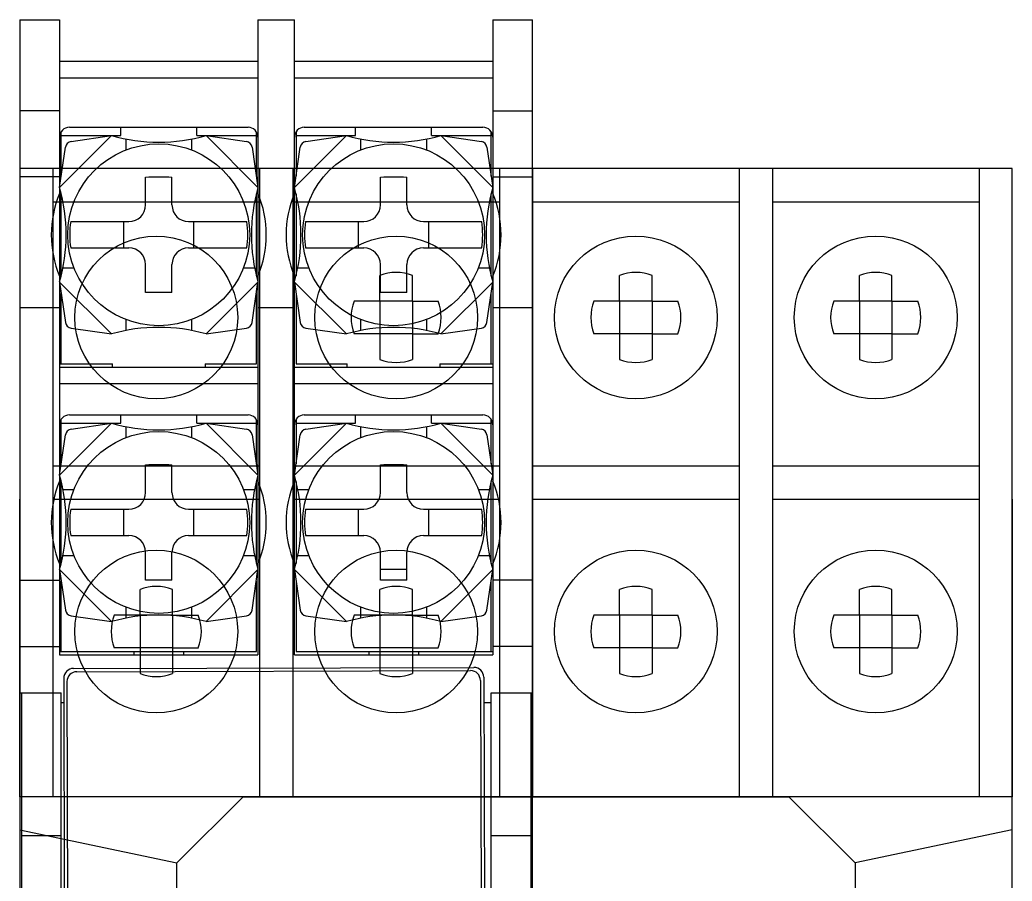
# Model space of a CAD drawing. Header units: millimetres. Extents: x -208796 to -83323, y 30910 to 103951.
# Drawn here: x -100320.46 to -100290.46, y 36317.47 to 36343.52 of the extents above; entities that cross this region are included whole.
import ezdxf

# ---------------------------------------------------------------- set-up
doc = ezdxf.new("R2010")
doc.units = ezdxf.units.MM
doc.header["$LTSCALE"] = 3
doc.linetypes.add('SOLID', pattern=[0])
doc.layers.add('Layer1', color=7, linetype='Continuous', lineweight=30)
doc.layers.add('LAYER1$C$L1', color=3, linetype='SOLID')

# ---------------------------------------------------------------- blocks, each defined once
blk = doc.blocks.new('*U104')
for p, q in [((-8433.686, 41763.298), (-8433.686, 41744.298)), ((-8427.436, 41763.298), (-8427.436, 41744.298)), ((-8426.436, 41763.298), (-8426.436, 41744.298)), ((-8420.186, 41763.298), (-8420.186, 41744.298)), ((-8419.186, 41763.298), (-8419.186, 41744.298)), ((-8412.936, 41763.298), (-8412.936, 41744.298)), ((-8411.936, 41763.298), (-8411.936, 41744.298)), ((-8405.686, 41763.298), (-8405.686, 41744.298)), ((-8427.436, 41754.298), (-8433.686, 41754.298)), ((-8420.186, 41754.298), (-8426.436, 41754.298)), ((-8412.936, 41754.298), (-8419.186, 41754.298)), ((-8405.686, 41754.298), (-8411.936, 41754.298)), ((-8404.686, 41744.298), (-8434.686, 41744.298))]:
    blk.add_line(p, q)
at = {"color": 251, "linetype": 'Continuous'}
for p, q in [((-8423.803, 41759.29), (-8423.803, 41760.069)), ((-8422.819, 41759.29), (-8422.819, 41760.069)), ((-8416.553, 41759.29), (-8416.553, 41760.069)), ((-8415.569, 41759.29), (-8415.569, 41760.069)), ((-8409.303, 41759.29), (-8409.303, 41760.069)), ((-8408.319, 41759.29), (-8408.319, 41760.069)), ((-8423.803, 41759.29), (-8424.582, 41759.29)), ((-8422.819, 41759.29), (-8423.803, 41759.29)), ((-8423.803, 41759.29), (-8423.803, 41758.305)), ((-8422.819, 41759.29), (-8422.039, 41759.29)), ((-8422.819, 41759.29), (-8422.819, 41758.305)), ((-8416.553, 41759.29), (-8417.332, 41759.29)), ((-8415.569, 41759.29), (-8416.553, 41759.29)), ((-8416.553, 41759.29), (-8416.553, 41758.305)), ((-8415.569, 41759.29), (-8414.789, 41759.29)), ((-8415.569, 41759.29), (-8415.569, 41758.305)), ((-8409.303, 41759.29), (-8410.082, 41759.29)), ((-8408.319, 41759.29), (-8409.303, 41759.29)), ((-8409.303, 41759.29), (-8409.303, 41758.305)), ((-8408.319, 41759.29), (-8407.539, 41759.29)), ((-8408.319, 41759.29), (-8408.319, 41758.305)), ((-8423.803, 41758.305), (-8424.582, 41758.305)), ((-8422.819, 41758.305), (-8423.803, 41758.305)), ((-8423.803, 41758.305), (-8423.803, 41757.526)), ((-8422.819, 41758.305), (-8422.819, 41757.526)), ((-8422.819, 41758.305), (-8422.039, 41758.305)), ((-8416.553, 41758.305), (-8417.332, 41758.305)), ((-8415.569, 41758.305), (-8416.553, 41758.305)), ((-8416.553, 41758.305), (-8416.553, 41757.526)), ((-8415.569, 41758.305), (-8415.569, 41757.526)), ((-8415.569, 41758.305), (-8414.789, 41758.305)), ((-8409.303, 41758.305), (-8410.082, 41758.305)), ((-8409.303, 41758.305), (-8409.303, 41757.526)), ((-8408.319, 41758.305), (-8409.303, 41758.305)), ((-8408.319, 41758.305), (-8407.539, 41758.305)), ((-8408.319, 41758.305), (-8408.319, 41757.526)), ((-8431.053, 41749.79), (-8431.053, 41750.569)), ((-8430.069, 41749.79), (-8430.069, 41750.569)), ((-8423.803, 41749.79), (-8423.803, 41750.569)), ((-8422.819, 41749.79), (-8422.819, 41750.569)), ((-8416.553, 41749.79), (-8416.553, 41750.569)), ((-8415.569, 41749.79), (-8415.569, 41750.569)), ((-8409.303, 41749.79), (-8409.303, 41750.569)), ((-8408.319, 41749.79), (-8408.319, 41750.569)), ((-8431.053, 41749.79), (-8431.832, 41749.79)), ((-8431.053, 41749.79), (-8431.053, 41748.805)), ((-8430.069, 41749.79), (-8431.053, 41749.79)), ((-8430.069, 41749.79), (-8429.289, 41749.79)), ((-8430.069, 41749.79), (-8430.069, 41748.805)), ((-8423.803, 41749.79), (-8424.582, 41749.79)), ((-8422.819, 41749.79), (-8423.803, 41749.79)), ((-8423.803, 41749.79), (-8423.803, 41748.805)), ((-8422.819, 41749.79), (-8422.039, 41749.79)), ((-8422.819, 41749.79), (-8422.819, 41748.805)), ((-8416.553, 41749.79), (-8417.332, 41749.79)), ((-8415.569, 41749.79), (-8416.553, 41749.79)), ((-8416.553, 41749.79), (-8416.553, 41748.805)), ((-8415.569, 41749.79), (-8414.789, 41749.79)), ((-8415.569, 41749.79), (-8415.569, 41748.805)), ((-8409.303, 41749.79), (-8410.082, 41749.79)), ((-8409.303, 41749.79), (-8409.303, 41748.805)), ((-8408.319, 41749.79), (-8409.303, 41749.79)), ((-8408.319, 41749.79), (-8407.539, 41749.79)), ((-8408.319, 41749.79), (-8408.319, 41748.805)), ((-8431.053, 41748.805), (-8431.832, 41748.805)), ((-8431.053, 41748.805), (-8431.053, 41748.026)), ((-8430.069, 41748.805), (-8431.053, 41748.805)), ((-8430.069, 41748.805), (-8430.069, 41748.026)), ((-8430.069, 41748.805), (-8429.289, 41748.805)), ((-8423.803, 41748.805), (-8424.582, 41748.805)), ((-8422.819, 41748.805), (-8423.803, 41748.805)), ((-8423.803, 41748.805), (-8423.803, 41748.026)), ((-8422.819, 41748.805), (-8422.819, 41748.026)), ((-8422.819, 41748.805), (-8422.039, 41748.805)), ((-8416.553, 41748.805), (-8417.332, 41748.805)), ((-8415.569, 41748.805), (-8416.553, 41748.805)), ((-8416.553, 41748.805), (-8416.553, 41748.026)), ((-8415.569, 41748.805), (-8415.569, 41748.026)), ((-8415.569, 41748.805), (-8414.789, 41748.805)), ((-8409.303, 41748.805), (-8410.082, 41748.805)), ((-8409.303, 41748.805), (-8409.303, 41748.026)), ((-8408.319, 41748.805), (-8409.303, 41748.805)), ((-8408.319, 41748.805), (-8407.539, 41748.805)), ((-8408.319, 41748.805), (-8408.319, 41748.026))]:
    blk.add_line(p, q, dxfattribs=at)
at = {"color": 4}
for p, q in [((-8434.686, 41743.298), (-8429.936, 41742.298)), ((-8404.686, 41743.298), (-8409.436, 41742.298))]:
    blk.add_line(p, q, dxfattribs=at)
for points in [[(-8404.686, 41734.298), (-8404.686, 41763.298), (-8434.686, 41763.298), (-8434.686, 41734.298)], [(-8433.686, 41762.298), (-8427.436, 41762.298)], [(-8426.436, 41762.298), (-8420.186, 41762.298)], [(-8419.186, 41762.298), (-8412.936, 41762.298)], [(-8411.936, 41762.298), (-8405.686, 41762.298)], [(-8404.686, 41753.298), (-8404.686, 41744.298), (-8434.686, 41744.298), (-8434.686, 41753.298)], [(-8433.686, 41753.298), (-8427.436, 41753.298)], [(-8426.436, 41753.298), (-8420.186, 41753.298)], [(-8419.186, 41753.298), (-8412.936, 41753.298)], [(-8411.936, 41753.298), (-8405.686, 41753.298)]]:
    blk.add_lwpolyline(points)
blk.add_lwpolyline([(-8427.936, 41744.298), (-8411.436, 41744.298), (-8409.436, 41742.298), (-8409.436, 41722.298), (-8411.436, 41720.298), (-8427.936, 41720.298), (-8429.936, 41722.298), (-8429.936, 41742.298)], close=True, dxfattribs=at)
at = {"color": 251, "linetype": 'Continuous'}
for centre in [(-8430.561, 41758.798), (-8423.311, 41758.798), (-8416.061, 41758.798), (-8408.811, 41758.798), (-8430.561, 41749.298), (-8423.311, 41749.298), (-8416.061, 41749.298), (-8408.811, 41749.298)]:
    blk.add_circle(centre, 2.461, dxfattribs=at)
for centre, start, end in [((-8423.311, 41758.798), 68.8377, 111.1623), ((-8416.061, 41758.798), 68.8377, 111.1623), ((-8408.811, 41758.798), 68.8377, 111.1623), ((-8423.311, 41758.798), 158.8377, 201.1623), ((-8423.311, 41758.798), 338.8377, 21.1623), ((-8416.061, 41758.798), 158.8377, 201.1623), ((-8416.061, 41758.798), 338.8377, 21.1623), ((-8408.811, 41758.798), 158.8377, 201.1623), ((-8408.811, 41758.798), 338.8377, 21.1623), ((-8423.311, 41758.798), 248.8377, 291.1623), ((-8416.061, 41758.798), 248.8377, 291.1623), ((-8408.811, 41758.798), 248.8377, 291.1623), ((-8430.561, 41749.298), 68.8377, 111.1623), ((-8423.311, 41749.298), 68.8377, 111.1623), ((-8416.061, 41749.298), 68.8377, 111.1623), ((-8408.811, 41749.298), 68.8377, 111.1623), ((-8430.561, 41749.298), 158.8377, 201.1623), ((-8430.561, 41749.298), 338.8377, 21.1623), ((-8423.311, 41749.298), 158.8377, 201.1623), ((-8423.311, 41749.298), 338.8377, 21.1623), ((-8416.061, 41749.298), 158.8377, 201.1623), ((-8416.061, 41749.298), 338.8377, 21.1623), ((-8408.811, 41749.298), 158.8377, 201.1623), ((-8408.811, 41749.298), 338.8377, 21.1623), ((-8430.561, 41749.298), 248.8377, 291.1623), ((-8423.311, 41749.298), 248.8377, 291.1623), ((-8416.061, 41749.298), 248.8377, 291.1623), ((-8408.811, 41749.298), 248.8377, 291.1623)]:
    blk.add_arc(centre, 1.363, start, end, dxfattribs=at)
at = {"layer": 'Layer1'}
for p, q in [((-8434.686, 41767.798), (-8433.486, 41767.798)), ((-8434.686, 41767.798), (-8434.686, 41696.798)), ((-8433.486, 41767.798), (-8433.486, 41748.598)), ((-8427.486, 41767.798), (-8426.386, 41767.798)), ((-8427.486, 41767.798), (-8427.486, 41748.598)), ((-8426.386, 41748.598), (-8426.386, 41767.798)), ((-8420.386, 41767.798), (-8420.386, 41748.598)), ((-8420.386, 41767.798), (-8419.186, 41767.798)), ((-8419.186, 41696.798), (-8419.186, 41767.798)), ((-8433.486, 41766.548), (-8427.486, 41766.548)), ((-8426.386, 41766.548), (-8420.386, 41766.548)), ((-8433.486, 41766.048), (-8427.486, 41766.048)), ((-8426.386, 41766.048), (-8420.386, 41766.048)), ((-8433.486, 41765.048), (-8434.686, 41765.048)), ((-8420.386, 41765.048), (-8419.186, 41765.048)), ((-8433.486, 41763.048), (-8434.686, 41763.048)), ((-8420.386, 41763.048), (-8419.186, 41763.048)), ((-8433.436, 41757.398), (-8433.436, 41759.526)), ((-8427.536, 41757.398), (-8427.536, 41759.526)), ((-8426.336, 41759.526), (-8426.336, 41757.398)), ((-8420.436, 41757.398), (-8420.436, 41759.526)), ((-8434.686, 41759.098), (-8433.486, 41759.098)), ((-8420.386, 41759.098), (-8419.186, 41759.098)), ((-8433.461, 41757.398), (-8431.886, 41757.398)), ((-8431.886, 41757.298), (-8431.886, 41757.398)), ((-8429.086, 41757.398), (-8427.536, 41757.398)), ((-8429.086, 41757.398), (-8429.086, 41757.298)), ((-8426.336, 41757.398), (-8424.786, 41757.398)), ((-8424.786, 41757.298), (-8424.786, 41757.398)), ((-8421.986, 41757.398), (-8421.986, 41757.298)), ((-8421.986, 41757.398), (-8420.411, 41757.398)), ((-8433.486, 41757.298), (-8427.486, 41757.298)), ((-8426.386, 41757.298), (-8420.386, 41757.298)), ((-8433.486, 41756.798), (-8427.486, 41756.798)), ((-8426.386, 41756.798), (-8420.386, 41756.798)), ((-8434.686, 41750.848), (-8433.486, 41750.848)), ((-8433.436, 41748.698), (-8433.436, 41750.826)), ((-8427.536, 41748.698), (-8427.536, 41750.826)), ((-8426.336, 41750.826), (-8426.336, 41748.698)), ((-8420.436, 41748.698), (-8420.436, 41750.826)), ((-8419.186, 41750.848), (-8420.386, 41750.848)), ((-8434.686, 41748.848), (-8433.486, 41748.848)), ((-8433.461, 41748.698), (-8427.536, 41748.698)), ((-8431.236, 41748.698), (-8431.236, 41748.598)), ((-8429.736, 41748.698), (-8429.736, 41748.598)), ((-8426.336, 41748.698), (-8420.411, 41748.698)), ((-8424.136, 41748.698), (-8424.136, 41748.598)), ((-8422.636, 41748.698), (-8422.636, 41748.598)), ((-8419.186, 41748.848), (-8420.386, 41748.848)), ((-8433.486, 41748.598), (-8427.486, 41748.598)), ((-8426.386, 41748.598), (-8420.386, 41748.598)), ((-8434.686, 41747.448), (-8433.436, 41747.448)), ((-8434.636, 41747.448), (-8434.636, 41741.198)), ((-8433.436, 41727.498), (-8433.436, 41747.448)), ((-8420.436, 41747.448), (-8419.186, 41747.448)), ((-8420.436, 41727.498), (-8420.436, 41747.448)), ((-8419.236, 41747.448), (-8419.236, 41741.198)), ((-8433.436, 41747.148), (-8433.358, 41747.148)), ((-8420.658, 41747.148), (-8420.436, 41747.148)), ((-8434.636, 41743.127), (-8433.436, 41743.127)), ((-8420.436, 41743.127), (-8419.236, 41743.127))]:
    blk.add_line(p, q, dxfattribs=at)
at = {"layer": 'Layer1', "color": 251}
for p, q in [((-8433.186, 41764.548), (-8427.786, 41764.548)), ((-8431.636, 41764.298), (-8431.636, 41764.548)), ((-8429.336, 41764.298), (-8429.336, 41764.548)), ((-8426.086, 41764.548), (-8420.686, 41764.548)), ((-8424.536, 41764.298), (-8424.536, 41764.548)), ((-8422.236, 41764.298), (-8422.236, 41764.548)), ((-8433.486, 41762.726), (-8431.914, 41764.298)), ((-8433.436, 41763.069), (-8433.436, 41764.413)), ((-8433.436, 41764.298), (-8431.636, 41764.298)), ((-8433.138, 41764.119), (-8431.914, 41764.298)), ((-8429.336, 41764.298), (-8427.536, 41764.298)), ((-8429.057, 41764.298), (-8427.833, 41764.119)), ((-8429.057, 41764.298), (-8427.486, 41762.726)), ((-8427.536, 41763.069), (-8427.536, 41764.413)), ((-8426.386, 41762.726), (-8424.814, 41764.298)), ((-8426.336, 41764.413), (-8426.336, 41763.069)), ((-8426.336, 41764.298), (-8424.536, 41764.298)), ((-8426.038, 41764.119), (-8424.814, 41764.298)), ((-8422.236, 41764.298), (-8420.436, 41764.298)), ((-8421.957, 41764.298), (-8420.386, 41762.726)), ((-8421.957, 41764.298), (-8420.733, 41764.119)), ((-8420.436, 41763.069), (-8420.436, 41764.413)), ((-8433.486, 41762.726), (-8433.307, 41763.95)), ((-8431.486, 41764.195), (-8431.486, 41763.859)), ((-8429.486, 41763.859), (-8429.486, 41764.195)), ((-8427.664, 41763.95), (-8427.486, 41762.726)), ((-8426.386, 41762.726), (-8426.207, 41763.95)), ((-8424.386, 41764.195), (-8424.386, 41763.859)), ((-8422.386, 41763.859), (-8422.386, 41764.195)), ((-8420.564, 41763.95), (-8420.386, 41762.726)), ((-8430.886, 41762.198), (-8430.886, 41763.042)), ((-8430.086, 41762.198), (-8430.086, 41763.042)), ((-8423.786, 41762.198), (-8423.786, 41763.042)), ((-8422.986, 41762.198), (-8422.986, 41763.042)), ((-8433.436, 41760.058), (-8433.436, 41762.537)), ((-8427.536, 41760.058), (-8427.536, 41762.537)), ((-8426.336, 41762.537), (-8426.336, 41760.058)), ((-8420.436, 41760.058), (-8420.436, 41762.537)), ((-8433.383, 41762.298), (-8433.047, 41762.298)), ((-8427.924, 41762.298), (-8427.589, 41762.298)), ((-8426.283, 41762.298), (-8425.947, 41762.298)), ((-8420.824, 41762.298), (-8420.489, 41762.298)), ((-8433.149, 41761.698), (-8431.386, 41761.698)), ((-8431.547, 41760.898), (-8431.547, 41761.698)), ((-8429.586, 41761.698), (-8427.822, 41761.698)), ((-8429.425, 41760.898), (-8429.425, 41761.698)), ((-8426.049, 41761.698), (-8424.286, 41761.698)), ((-8424.447, 41760.898), (-8424.447, 41761.698)), ((-8422.486, 41761.698), (-8420.722, 41761.698)), ((-8422.325, 41760.898), (-8422.325, 41761.698)), ((-8433.149, 41760.898), (-8431.386, 41760.898)), ((-8429.586, 41760.898), (-8427.822, 41760.898)), ((-8426.049, 41760.898), (-8424.286, 41760.898)), ((-8422.486, 41760.898), (-8420.722, 41760.898)), ((-8430.886, 41759.553), (-8430.886, 41760.398)), ((-8430.086, 41759.553), (-8430.086, 41760.398)), ((-8423.786, 41759.553), (-8423.786, 41760.398)), ((-8422.986, 41759.553), (-8422.986, 41760.398)), ((-8433.383, 41760.298), (-8433.047, 41760.298)), ((-8427.924, 41760.298), (-8427.589, 41760.298)), ((-8426.283, 41760.298), (-8425.947, 41760.298)), ((-8420.824, 41760.298), (-8420.489, 41760.298)), ((-8433.486, 41759.869), (-8433.307, 41758.645)), ((-8433.486, 41759.869), (-8431.914, 41758.298)), ((-8429.057, 41758.298), (-8427.486, 41759.869)), ((-8427.664, 41758.645), (-8427.486, 41759.869)), ((-8426.386, 41759.869), (-8424.814, 41758.298)), ((-8426.386, 41759.869), (-8426.207, 41758.645)), ((-8421.957, 41758.298), (-8420.386, 41759.869)), ((-8420.564, 41758.645), (-8420.386, 41759.869)), ((-8427.486, 41759.098), (-8426.386, 41759.098)), ((-8431.486, 41758.736), (-8431.486, 41758.4)), ((-8429.486, 41758.4), (-8429.486, 41758.736)), ((-8424.386, 41758.736), (-8424.386, 41758.4)), ((-8422.386, 41758.4), (-8422.386, 41758.736)), ((-8433.138, 41758.476), (-8431.914, 41758.298)), ((-8429.057, 41758.298), (-8427.833, 41758.476)), ((-8426.038, 41758.476), (-8424.814, 41758.298)), ((-8421.957, 41758.298), (-8420.733, 41758.476)), ((-8433.186, 41755.848), (-8427.786, 41755.848)), ((-8431.636, 41755.598), (-8431.636, 41755.848)), ((-8429.336, 41755.598), (-8429.336, 41755.848)), ((-8426.086, 41755.848), (-8420.686, 41755.848)), ((-8424.536, 41755.598), (-8424.536, 41755.848)), ((-8422.236, 41755.598), (-8422.236, 41755.848)), ((-8433.486, 41754.026), (-8431.914, 41755.598)), ((-8433.436, 41754.369), (-8433.436, 41755.713)), ((-8433.436, 41755.598), (-8431.636, 41755.598)), ((-8433.138, 41755.419), (-8431.914, 41755.598)), ((-8429.336, 41755.598), (-8427.536, 41755.598)), ((-8429.057, 41755.598), (-8427.486, 41754.026)), ((-8429.057, 41755.598), (-8427.833, 41755.419)), ((-8427.536, 41754.369), (-8427.536, 41755.713)), ((-8426.386, 41754.026), (-8424.814, 41755.598)), ((-8426.336, 41755.713), (-8426.336, 41754.369)), ((-8426.336, 41755.598), (-8424.536, 41755.598)), ((-8426.038, 41755.419), (-8424.814, 41755.598)), ((-8422.236, 41755.598), (-8420.436, 41755.598)), ((-8421.957, 41755.598), (-8420.733, 41755.419)), ((-8421.957, 41755.598), (-8420.386, 41754.026)), ((-8420.436, 41754.369), (-8420.436, 41755.713)), ((-8433.486, 41754.026), (-8433.307, 41755.25)), ((-8431.486, 41755.495), (-8431.486, 41755.159)), ((-8429.486, 41755.159), (-8429.486, 41755.495)), ((-8427.664, 41755.25), (-8427.486, 41754.026)), ((-8426.386, 41754.026), (-8426.207, 41755.25)), ((-8424.386, 41755.495), (-8424.386, 41755.159)), ((-8422.386, 41755.159), (-8422.386, 41755.495)), ((-8420.564, 41755.25), (-8420.386, 41754.026)), ((-8430.886, 41753.498), (-8430.886, 41754.342)), ((-8430.086, 41753.498), (-8430.086, 41754.342)), ((-8423.786, 41753.498), (-8423.786, 41754.342)), ((-8422.986, 41753.498), (-8422.986, 41754.342)), ((-8433.436, 41751.358), (-8433.436, 41753.837)), ((-8427.536, 41751.358), (-8427.536, 41753.837)), ((-8426.336, 41753.837), (-8426.336, 41751.358)), ((-8420.436, 41751.358), (-8420.436, 41753.837)), ((-8433.383, 41753.598), (-8433.047, 41753.598)), ((-8427.924, 41753.598), (-8427.589, 41753.598)), ((-8426.283, 41753.598), (-8425.947, 41753.598)), ((-8420.824, 41753.598), (-8420.489, 41753.598)), ((-8433.149, 41752.998), (-8431.386, 41752.998)), ((-8431.547, 41752.198), (-8431.547, 41752.998)), ((-8429.586, 41752.998), (-8427.822, 41752.998)), ((-8429.425, 41752.198), (-8429.425, 41752.998)), ((-8426.049, 41752.998), (-8424.286, 41752.998)), ((-8424.447, 41752.198), (-8424.447, 41752.998)), ((-8422.486, 41752.998), (-8420.722, 41752.998)), ((-8422.325, 41752.198), (-8422.325, 41752.998)), ((-8433.149, 41752.198), (-8431.386, 41752.198)), ((-8429.586, 41752.198), (-8427.822, 41752.198)), ((-8426.049, 41752.198), (-8424.286, 41752.198)), ((-8422.486, 41752.198), (-8420.722, 41752.198)), ((-8430.886, 41750.853), (-8430.886, 41751.698)), ((-8430.086, 41750.853), (-8430.086, 41751.698)), ((-8423.786, 41750.853), (-8423.786, 41751.698)), ((-8422.986, 41750.853), (-8422.986, 41751.698)), ((-8433.383, 41751.598), (-8433.047, 41751.598)), ((-8427.924, 41751.598), (-8427.589, 41751.598)), ((-8426.283, 41751.598), (-8425.947, 41751.598)), ((-8420.824, 41751.598), (-8420.489, 41751.598)), ((-8433.486, 41751.169), (-8433.307, 41749.945)), ((-8433.486, 41751.169), (-8431.914, 41749.598)), ((-8429.057, 41749.598), (-8427.486, 41751.169)), ((-8427.664, 41749.945), (-8427.486, 41751.169)), ((-8426.386, 41751.169), (-8424.814, 41749.598)), ((-8426.386, 41751.169), (-8426.207, 41749.945)), ((-8423.786, 41751.186), (-8422.986, 41751.186)), ((-8421.957, 41749.598), (-8420.386, 41751.169)), ((-8420.564, 41749.945), (-8420.386, 41751.169)), ((-8431.486, 41750.036), (-8431.486, 41749.7)), ((-8429.486, 41749.7), (-8429.486, 41750.036)), ((-8424.386, 41750.036), (-8424.386, 41749.7)), ((-8422.386, 41749.7), (-8422.386, 41750.036)), ((-8433.138, 41749.776), (-8431.914, 41749.598)), ((-8429.057, 41749.598), (-8427.833, 41749.776)), ((-8426.038, 41749.776), (-8424.814, 41749.598)), ((-8421.957, 41749.598), (-8420.733, 41749.776))]:
    blk.add_line(p, q, dxfattribs=at)
for points in [[(-8430.886, 41763.042), (-8430.786, 41763.045), (-8430.686, 41763.046), (-8430.586, 41763.047), (-8430.486, 41763.048), (-8430.386, 41763.047), (-8430.286, 41763.046), (-8430.186, 41763.045), (-8430.086, 41763.042)], [(-8423.786, 41763.042), (-8423.686, 41763.045), (-8423.586, 41763.046), (-8423.486, 41763.047), (-8423.386, 41763.048), (-8423.286, 41763.047), (-8423.186, 41763.046), (-8423.086, 41763.045), (-8422.986, 41763.042)], [(-8430.086, 41759.553), (-8430.186, 41759.55), (-8430.286, 41759.549), (-8430.386, 41759.548), (-8430.486, 41759.548), (-8430.586, 41759.548), (-8430.686, 41759.549), (-8430.786, 41759.55), (-8430.886, 41759.553)], [(-8422.986, 41759.553), (-8423.086, 41759.55), (-8423.186, 41759.549), (-8423.286, 41759.548), (-8423.386, 41759.548), (-8423.486, 41759.548), (-8423.586, 41759.549), (-8423.686, 41759.55), (-8423.786, 41759.553)], [(-8430.886, 41754.342), (-8430.786, 41754.345), (-8430.686, 41754.346), (-8430.586, 41754.347), (-8430.486, 41754.348), (-8430.386, 41754.347), (-8430.286, 41754.346), (-8430.186, 41754.345), (-8430.086, 41754.342)], [(-8423.786, 41754.342), (-8423.686, 41754.345), (-8423.586, 41754.346), (-8423.486, 41754.347), (-8423.386, 41754.348), (-8423.286, 41754.347), (-8423.186, 41754.346), (-8423.086, 41754.345), (-8422.986, 41754.342)], [(-8430.086, 41750.853), (-8430.186, 41750.85), (-8430.286, 41750.849), (-8430.386, 41750.848), (-8430.486, 41750.848), (-8430.586, 41750.848), (-8430.686, 41750.849), (-8430.786, 41750.85), (-8430.886, 41750.853)], [(-8422.986, 41750.853), (-8423.086, 41750.85), (-8423.186, 41750.849), (-8423.286, 41750.848), (-8423.386, 41750.848), (-8423.486, 41750.848), (-8423.586, 41750.849), (-8423.686, 41750.85), (-8423.786, 41750.853)]]:
    blk.add_lwpolyline(points, dxfattribs=at)
for centre in [(-8430.486, 41761.298), (-8423.386, 41761.298), (-8430.486, 41752.598), (-8423.386, 41752.598)]:
    blk.add_circle(centre, 2.75, dxfattribs=at)
for centre, radius, start, end in [((-8433.186, 41764.248), 0.3, 90, 180), ((-8427.786, 41764.248), 0.3, 0, 90), ((-8426.086, 41764.248), 0.3, 90, 180), ((-8420.686, 41764.248), 0.3, 0, 90), ((-8430.486, 41769.298), 5.2, 254.0576, 285.9424), ((-8423.386, 41769.298), 5.2, 254.0576, 285.9424), ((-8433.109, 41763.921), 0.2, 98.2954, 171.7046), ((-8427.862, 41763.921), 0.2, 8.2954, 81.7046), ((-8426.009, 41763.921), 0.2, 98.2954, 171.7046), ((-8420.762, 41763.921), 0.2, 8.2954, 81.7046), ((-8438.486, 41761.298), 5.2, 344.0576, 15.9424), ((-8422.486, 41761.298), 5.2, 164.0576, 195.9424), ((-8431.386, 41761.298), 5.2, 344.0576, 15.9424), ((-8415.386, 41761.298), 5.2, 164.0576, 195.9424), ((-8430.486, 41761.298), 3.25, 157.3801, 202.6199), ((-8430.486, 41761.298), 3.25, 337.3801, 22.6199), ((-8423.386, 41761.298), 3.25, 157.3801, 202.6199), ((-8423.386, 41761.298), 3.25, 337.3801, 22.6199), ((-8431.386, 41762.198), 0.5, 270, 0), ((-8429.586, 41762.198), 0.5, 180, 270), ((-8424.286, 41762.198), 0.5, 270, 0), ((-8422.486, 41762.198), 0.5, 180, 270), ((-8430.486, 41761.298), 2.693, 171.4592, 188.5408), ((-8430.486, 41761.298), 2.693, 351.4592, 8.5408), ((-8423.386, 41761.298), 2.693, 171.4592, 188.5408), ((-8423.386, 41761.298), 2.693, 351.4592, 8.5408), ((-8431.386, 41760.398), 0.5, 0, 90), ((-8429.586, 41760.398), 0.5, 90, 180), ((-8424.286, 41760.398), 0.5, 0, 90), ((-8422.486, 41760.398), 0.5, 90, 180), ((-8433.109, 41758.674), 0.2, 188.2954, 261.7046), ((-8427.862, 41758.674), 0.2, 278.2954, 351.7046), ((-8426.009, 41758.674), 0.2, 188.2954, 261.7046), ((-8420.762, 41758.674), 0.2, 278.2954, 351.7046), ((-8430.486, 41753.298), 5.2, 74.0576, 105.9424), ((-8423.386, 41753.298), 5.2, 74.0576, 105.9424), ((-8433.186, 41755.548), 0.3, 90, 180), ((-8427.786, 41755.548), 0.3, 0, 90), ((-8426.086, 41755.548), 0.3, 90, 180), ((-8420.686, 41755.548), 0.3, 0, 90), ((-8430.486, 41760.598), 5.2, 254.0576, 285.9424), ((-8423.386, 41760.598), 5.2, 254.0576, 285.9424), ((-8433.109, 41755.221), 0.2, 98.2954, 171.7046), ((-8427.862, 41755.221), 0.2, 8.2954, 81.7046), ((-8426.009, 41755.221), 0.2, 98.2954, 171.7046), ((-8420.762, 41755.221), 0.2, 8.2954, 81.7046), ((-8438.486, 41752.598), 5.2, 344.0576, 15.9424), ((-8422.486, 41752.598), 5.2, 164.0576, 195.9424), ((-8431.386, 41752.598), 5.2, 344.0576, 15.9424), ((-8415.386, 41752.598), 5.2, 164.0576, 195.9424), ((-8430.486, 41752.598), 3.25, 157.3801, 202.6199), ((-8430.486, 41752.598), 3.25, 337.3801, 22.6199), ((-8423.386, 41752.598), 3.25, 157.3801, 202.6199), ((-8423.386, 41752.598), 3.25, 337.3801, 22.6199), ((-8431.386, 41753.498), 0.5, 270, 0), ((-8429.586, 41753.498), 0.5, 180, 270), ((-8424.286, 41753.498), 0.5, 270, 0), ((-8422.486, 41753.498), 0.5, 180, 270), ((-8430.486, 41752.598), 2.693, 171.4592, 188.5408), ((-8430.486, 41752.598), 2.693, 351.4592, 8.5408), ((-8423.386, 41752.598), 2.693, 171.4592, 188.5408), ((-8423.386, 41752.598), 2.693, 351.4592, 8.5408), ((-8431.386, 41751.698), 0.5, 0, 90), ((-8429.586, 41751.698), 0.5, 90, 180), ((-8424.286, 41751.698), 0.5, 0, 90), ((-8422.486, 41751.698), 0.5, 90, 180), ((-8433.109, 41749.974), 0.2, 188.2954, 261.7046), ((-8427.862, 41749.974), 0.2, 278.2954, 351.7046), ((-8426.009, 41749.974), 0.2, 188.2954, 261.7046), ((-8420.762, 41749.974), 0.2, 278.2954, 351.7046), ((-8430.486, 41744.598), 5.2, 74.0576, 105.9424), ((-8423.386, 41744.598), 5.2, 74.0576, 105.9424)]:
    blk.add_arc(centre, radius, start, end, dxfattribs=at)
at = {"layer": 'LAYER1$C$L1', "color": 0}
for p, q in [((-8433.061, 41748.181), (-8420.961, 41748.214)), ((-8432.962, 41748.083), (-8421.062, 41748.115)), ((-8433.36, 41747.881), (-8433.285, 41719.681)), ((-8433.261, 41747.782), (-8433.187, 41719.782)), ((-8420.761, 41747.815), (-8420.687, 41719.816)), ((-8420.66, 41747.914), (-8420.585, 41719.714))]:
    blk.add_line(p, q, dxfattribs=at)
for centre, start, end in [((-8433.06, 41747.881), 90.1523, 180.1523), ((-8432.961, 41747.783), 90.1523, 180.1523), ((-8421.061, 41747.815), 0.1523, 90.1523), ((-8420.96, 41747.914), 0.1523, 90.1523)]:
    blk.add_arc(centre, 0.3, start, end, dxfattribs=at)

msp = doc.modelspace()

# ---------------------------------------------------------------- block references
msp.add_blockref('*U104', (-91885.773, -5424.28))

doc.saveas('drawing.dxf')
